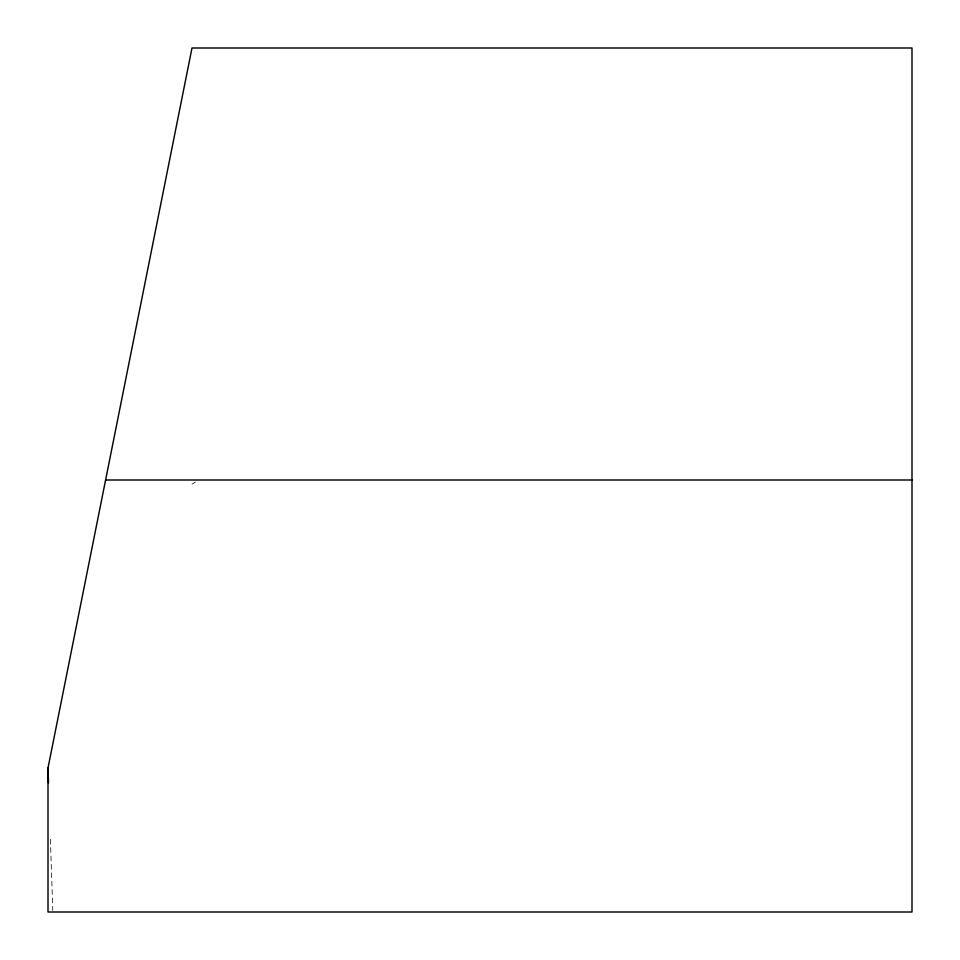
<?xml version="1.0" encoding="UTF-8"?>
<svg xmlns="http://www.w3.org/2000/svg" width="960" height="960" viewBox="0 0 960 960"><rect width="100%" height="100%" fill="white"/><g stroke="black" fill="none" stroke-linecap="round" stroke-linejoin="round"><path stroke-width="0.72" stroke-dasharray="4.8 3.6" d="M192 484.176L195.444 482.088M50.388 839.256L52.788 910.512"/><path stroke-width="1.44" d="M48 768L192 48L912 48L912 912L48 912L48 768L48.504 782.844M105.6 480L912 480"/></g></svg>
